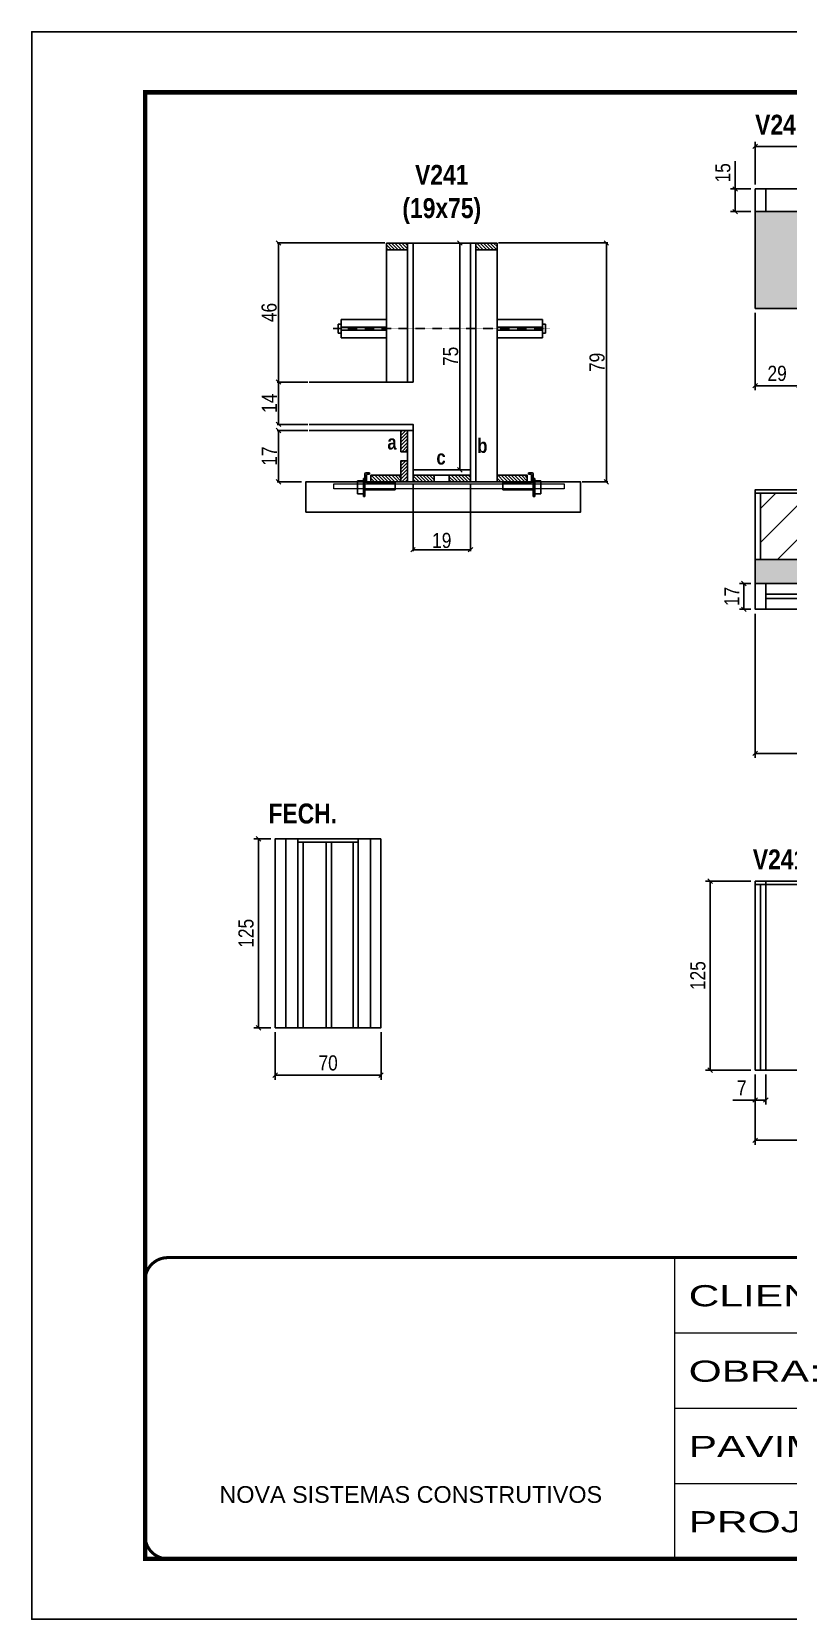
# Model space of a CAD drawing. Extents: x 2603 to 22413, y 1253 to 30260.
# Drawn here: x 5773 to 6274, y 13888 to 14938 of the extents above; entities that cross this region are included whole.
import ezdxf

# ---------------------------------------------------------------- set-up
doc = ezdxf.new("R2010")
doc.units = 0
for name, pattern in [('CONTINUO', [0]), ('DASHED', [0.75, 0.5, -0.25]), ('HIDDEN', [0.375, 0.25, -0.125])]:
    doc.linetypes.add(name, pattern=pattern)
for name, color, linetype in [('barrote', 251, 'Continuous'), ('COTA', 241, 'Continuous'), ('detalhes', 4, 'Continuous'), ('NOMENCLATURA', 7, 'Continuous'), ('Painéis', 200, 'Continuous'), ('presilha', 1, 'Continuous'), ('SARR_2.2x10', 60, 'Continuous'), ('SARR_2.2x7', 40, 'Continuous'), ('SARR_3.5x7', 81, 'Continuous'), ('TENSOR', 3, 'Continuous')]:
    doc.layers.add(name, color=color, linetype=linetype)
for name, color, linetype, lineweight in [('CONCRETO', 251, 'Continuous', 25), ('Folhas', 255, 'Continuous', 9), ('Hachura', 251, 'Continuous', 9), ('SARRAFO DE PRESSAO', 251, 'DASHED', 9), ('SCO-___-LAJ', 2, 'Continuous', 0)]:
    doc.layers.add(name, color=color, linetype=linetype, lineweight=lineweight)
doc.layers.add('Laje_Perimetro', color=7, linetype='Continuous', plot=False)
doc.styles.add('ARIAL', font='arial.ttf')
doc.styles.add('COTA TECNICA', font='techl___.ttf', dxfattribs={"height": 10})
doc.styles.add('COTA TECNICA 2X', font='techl___.ttf', dxfattribs={"height": 10})
doc.styles.add('TECNICA', font='techb___.ttf', dxfattribs={"height": 10})
doc.styles.add('Tecnologia', font='')
doc.styles.get('Tecnologia').set_extended_font_data('Forgotten Futurist')
doc.dimstyles.new('PAINEL', dxfattribs={"dimtxt": 10, "dimasz": 3, "dimexe": 3, "dimexo": 3, "dimgap": 3, "dimtad": 1, "dimdec": 1, "dimzin": 12, "dimdsep": 46, "dimtxsty": 'COTA TECNICA', "dimblk1": 'OBLIQUE', "dimblk2": 'OBLIQUE', "dimsah": 1, "dimcen": 0.9, "dimclrd": 4, "dimclre": 4, "dimclrt": 240, "dimadec": 1, "dimazin": 3, "dimtfac": 1, "dimtdec": 1, "dimtmove": 0, "dimatfit": 3, "dimfxl": 1, "dimtolj": 1, "dimtzin": 12, "dimarcsym": 0})
doc.dimstyles.new('SECAO', dxfattribs={"dimscale": 0.333333, "dimtxt": 5, "dimasz": 9, "dimexe": 3, "dimexo": 3, "dimgap": 3, "dimtad": 1, "dimdec": 1, "dimlfac": 0.5, "dimzin": 12, "dimdsep": 46, "dimtxsty": 'COTA TECNICA 2X', "dimblk1": 'OBLIQUE', "dimblk2": 'OBLIQUE', "dimsah": 1, "dimcen": 0.9, "dimclrd": 4, "dimclre": 4, "dimclrt": 240, "dimadec": 1, "dimazin": 3, "dimtfac": 1, "dimtdec": 1, "dimtmove": 0, "dimatfit": 3, "dimfxl": 1, "dimtolj": 1, "dimtzin": 12, "dimarcsym": 0})

# ---------------------------------------------------------------- blocks, each defined once
blk = doc.blocks.new('9999999999')
at = {"color": 30, "linetype": 'CONTINUO'}
for p, q in [((98564.6, 34230.2), (98564.6, 34429.4)), ((98564.6, 34379.6), (99584, 34379.6)), ((98564.6, 34329.8), (99488, 34329.8)), ((99584, 34329.8), (99488, 34329.8)), ((99488, 34329.8), (99488, 34230.2)), ((98564.6, 34280), (99488, 34280))]:
    blk.add_line(p, q, dxfattribs=at)
at = {"color": 30, "linetype": 'CONTINUO', "const_width": 2}
blk.add_lwpolyline([(99584, 34230.2), (99584, 34414.4, 0.414214), (99569, 34429.4), (98229, 34429.4, 0.414214), (98214, 34414.4), (98214, 34245.2, 0.414214), (98229, 34230.2), (99584, 34230.2)], format="xyb", dxfattribs=at)
at = {"layer": 'Folhas'}
blk.add_lwpolyline([(98139, 34190.2), (99624, 34190.2), (99624, 35240.2), (98139, 35240.2)], close=True, dxfattribs=at)
at = {"layer": 'Folhas', "color": 30, "const_width": 3}
blk.add_lwpolyline([(98214, 34230.2), (99584, 34230.2), (99584, 35200.2), (98214, 35200.2)], close=True, dxfattribs=at)
at = {"color": 7, "linetype": 'Continuous', "ltscale": 5, "style": 'ARIAL'}
for s, height, p in [('SCHWARTZ', 15.48, (98837.7, 34393.1)), ('GWT', 15.48, (98837.7, 34343.3)), ('BUSINESS CENTER E LAZER - PROJEÇÃO', 15.483, (98837.7, 34293.5)), ('NOVA SISTEMAS CONSTRUTIVOS', 11.059, (98263.2, 34267.2)), ('LATERAIS DE VIGAS', 15.483, (98837.7, 34243.7))]:
    blk.add_text(s, height=height, dxfattribs=at).set_placement(p)
at = {"layer": 'Folhas', "color": 7, "style": 'Tecnologia', "width": 1.5}
for s, p in [('CLIENTE:', (98573.7, 34397.2)), ('OBRA:', (98573.7, 34347.3)), ('PAVIMENTO:', (98573.7, 34297.5)), ('PROJETO:', (98573.7, 34247.7))]:
    blk.add_text(s, height=14, dxfattribs=at).set_placement(p)
blk = doc.blocks.new('_Oblique')
at = {"color": 0, "linetype": 'ByBlock', "lineweight": -2}
blk.add_line((-0.5, -0.5), (0.5, 0.5), dxfattribs=at)
blk = doc.blocks.new('*D1814')
at = {"layer": 'COTA', "color": 4, "linetype": 'ByBlock', "lineweight": -2, "transparency": 16777216}
for p, q in [((6251.7, 14552.7), (6251.7, 14457.4)), ((6495.7, 14552.7), (6495.7, 14457.4)), ((6495.7, 14460.4), (6251.7, 14460.4))]:
    blk.add_line(p, q, dxfattribs=at)
at = {"layer": 'Defpoints', "color": 0, "linetype": 'ByBlock', "transparency": 16777216}
for p in [(6251.7, 14555.7), (6495.7, 14555.7), (6251.7, 14460.4)]:
    blk.add_point(p, dxfattribs=at)
at = {"layer": 'COTA', "color": 4, "linetype": 'ByBlock', "lineweight": -2, "transparency": 16777216, "xscale": 3, "yscale": 3, "zscale": 3, "rotation": 180}
blk.add_blockref('_Oblique', (6251.7, 14460.4), dxfattribs=at)
at = {"layer": 'COTA', "color": 4, "linetype": 'ByBlock', "lineweight": -2, "transparency": 16777216, "xscale": 3, "yscale": 3, "zscale": 3}
blk.add_blockref('_Oblique', (6495.7, 14460.4), dxfattribs=at)
at = {"layer": 'COTA', "color": 240, "linetype": 'ByBlock', "transparency": 16777216, "insert": (6373.7, 14468.5), "char_height": 10, "attachment_point": 5, "style": 'COTA TECNICA'}
blk.add_mtext('\\A1;244', dxfattribs=at)
blk = doc.blocks.new('*D1646')
at = {"layer": 'COTA', "color": 4, "linetype": 'ByBlock', "lineweight": -2, "transparency": 16777216}
for p, q in [((6248.7, 14572.7), (6241.2, 14572.7)), ((6244.2, 14555.7), (6244.2, 14572.7)), ((6248.7, 14555.7), (6241.2, 14555.7))]:
    blk.add_line(p, q, dxfattribs=at)
at = {"layer": 'Defpoints', "color": 0, "linetype": 'ByBlock', "transparency": 16777216}
for p in [(6244.2, 14572.7), (6251.7, 14572.7), (6251.7, 14555.7)]:
    blk.add_point(p, dxfattribs=at)
at = {"layer": 'COTA', "color": 4, "linetype": 'ByBlock', "lineweight": -2, "transparency": 16777216, "xscale": 3, "yscale": 3, "zscale": 3}
for p, rotation in [((6244.2, 14572.7), 90), ((6244.2, 14555.7), 270)]:
    blk.add_blockref('_Oblique', p, dxfattribs=dict(at, rotation=rotation))
at = {"layer": 'COTA', "color": 240, "linetype": 'ByBlock', "transparency": 16777216, "insert": (6236.2, 14564.2), "char_height": 10, "attachment_point": 5, "rotation": 90, "style": 'COTA TECNICA'}
blk.add_mtext('\\A1;17', dxfattribs=at)
blk = doc.blocks.new('*D1647')
at = {"layer": 'COTA', "color": 4, "linetype": 'ByBlock', "lineweight": -2, "transparency": 16777216}
for p, q in [((6251.7, 14836.7), (6251.7, 14864.9)), ((6251.7, 14861.9), (6495.7, 14861.9)), ((6495.7, 14836.7), (6495.7, 14864.9))]:
    blk.add_line(p, q, dxfattribs=at)
at = {"layer": 'Defpoints', "color": 0, "linetype": 'ByBlock', "transparency": 16777216}
for p in [(6495.7, 14861.9), (6251.7, 14833.7), (6495.7, 14833.7)]:
    blk.add_point(p, dxfattribs=at)
at = {"layer": 'COTA', "color": 4, "linetype": 'ByBlock', "lineweight": -2, "transparency": 16777216, "xscale": 3, "yscale": 3, "zscale": 3, "rotation": 180}
blk.add_blockref('_Oblique', (6251.7, 14861.9), dxfattribs=at)
at = {"layer": 'COTA', "color": 4, "linetype": 'ByBlock', "lineweight": -2, "transparency": 16777216, "xscale": 3, "yscale": 3, "zscale": 3}
blk.add_blockref('_Oblique', (6495.7, 14861.9), dxfattribs=at)
at = {"layer": 'COTA', "color": 240, "linetype": 'ByBlock', "transparency": 16777216, "insert": (6373.7, 14870), "char_height": 10, "attachment_point": 5, "style": 'COTA TECNICA'}
blk.add_mtext('\\A1;244', dxfattribs=at)
blk = doc.blocks.new('*D1648')
at = {"layer": 'COTA', "color": 4, "linetype": 'ByBlock', "lineweight": -2, "transparency": 16777216}
for p, q in [((6251.7, 14751.7), (6251.7, 14700.6)), ((6280.7, 14751.7), (6280.7, 14700.6)), ((6280.7, 14703.6), (6251.7, 14703.6))]:
    blk.add_line(p, q, dxfattribs=at)
at = {"layer": 'Defpoints', "color": 0, "linetype": 'ByBlock', "transparency": 16777216}
for p in [(6251.7, 14754.7), (6280.7, 14754.7), (6251.7, 14703.6)]:
    blk.add_point(p, dxfattribs=at)
at = {"layer": 'COTA', "color": 4, "linetype": 'ByBlock', "lineweight": -2, "transparency": 16777216, "xscale": 3, "yscale": 3, "zscale": 3, "rotation": 180}
blk.add_blockref('_Oblique', (6251.7, 14703.6), dxfattribs=at)
at = {"layer": 'COTA', "color": 4, "linetype": 'ByBlock', "lineweight": -2, "transparency": 16777216, "xscale": 3, "yscale": 3, "zscale": 3}
blk.add_blockref('_Oblique', (6280.7, 14703.6), dxfattribs=at)
at = {"layer": 'COTA', "color": 240, "linetype": 'ByBlock', "transparency": 16777216, "insert": (6266.2, 14711.7), "char_height": 10, "attachment_point": 5, "style": 'COTA TECNICA'}
blk.add_mtext('\\A1;29', dxfattribs=at)
blk = doc.blocks.new('*D1649')
at = {"layer": 'COTA', "color": 4, "linetype": 'ByBlock', "lineweight": -2, "transparency": 16777216}
for p, q in [((6238.4, 14833.7), (6238.4, 14852.1)), ((6248.7, 14833.7), (6235.4, 14833.7)), ((6238.4, 14818.7), (6238.4, 14833.7)), ((6248.7, 14818.7), (6235.4, 14818.7))]:
    blk.add_line(p, q, dxfattribs=at)
at = {"layer": 'Defpoints', "color": 0, "linetype": 'ByBlock', "transparency": 16777216}
for p in [(6238.4, 14833.7), (6251.7, 14833.7), (6251.7, 14818.7)]:
    blk.add_point(p, dxfattribs=at)
at = {"layer": 'COTA', "color": 4, "linetype": 'ByBlock', "lineweight": -2, "transparency": 16777216, "xscale": 3, "yscale": 3, "zscale": 3}
for p, rotation in [((6238.4, 14833.7), 90), ((6238.4, 14818.7), 270)]:
    blk.add_blockref('_Oblique', p, dxfattribs=dict(at, rotation=rotation))
at = {"layer": 'COTA', "color": 240, "linetype": 'ByBlock', "transparency": 16777216, "insert": (6230.3, 14844.4), "char_height": 10, "attachment_point": 5, "rotation": 90, "style": 'COTA TECNICA'}
blk.add_mtext('\\A1;15', dxfattribs=at)
blk = doc.blocks.new('*D312')
at = {"layer": 'COTA', "color": 4, "linetype": 'ByBlock', "lineweight": -2, "transparency": 16777216}
for p, q in [((6251.7, 14247.9), (6251.7, 14201.5)), ((6373.7, 14247.9), (6373.7, 14201.5)), ((6373.7, 14204.5), (6251.7, 14204.5))]:
    blk.add_line(p, q, dxfattribs=at)
at = {"layer": 'Defpoints', "color": 0, "linetype": 'ByBlock', "transparency": 16777216}
for p in [(6251.7, 14250.9), (6373.7, 14250.9), (6251.7, 14204.5)]:
    blk.add_point(p, dxfattribs=at)
at = {"layer": 'COTA', "color": 4, "linetype": 'ByBlock', "lineweight": -2, "transparency": 16777216, "xscale": 3, "yscale": 3, "zscale": 3, "rotation": 180}
blk.add_blockref('_Oblique', (6251.7, 14204.5), dxfattribs=at)
at = {"layer": 'COTA', "color": 4, "linetype": 'ByBlock', "lineweight": -2, "transparency": 16777216, "xscale": 3, "yscale": 3, "zscale": 3}
blk.add_blockref('_Oblique', (6373.7, 14204.5), dxfattribs=at)
at = {"layer": 'COTA', "color": 240, "linetype": 'ByBlock', "transparency": 16777216, "insert": (6312.7, 14212.6), "char_height": 10, "attachment_point": 5, "style": 'COTA TECNICA'}
blk.add_mtext('\\A1;122', dxfattribs=at)
blk = doc.blocks.new('*D313')
at = {"layer": 'COTA', "color": 4, "linetype": 'ByBlock', "lineweight": -2, "transparency": 16777216}
for p, q in [((6248.7, 14375.9), (6218.9, 14375.9)), ((6221.9, 14250.9), (6221.9, 14375.9)), ((6248.7, 14250.9), (6218.9, 14250.9))]:
    blk.add_line(p, q, dxfattribs=at)
at = {"layer": 'Defpoints', "color": 0, "linetype": 'ByBlock', "transparency": 16777216}
for p in [(6221.9, 14375.9), (6251.7, 14375.9), (6251.7, 14250.9)]:
    blk.add_point(p, dxfattribs=at)
at = {"layer": 'COTA', "color": 4, "linetype": 'ByBlock', "lineweight": -2, "transparency": 16777216, "xscale": 3, "yscale": 3, "zscale": 3}
for p, rotation in [((6221.9, 14375.9), 90), ((6221.9, 14250.9), 270)]:
    blk.add_blockref('_Oblique', p, dxfattribs=dict(at, rotation=rotation))
at = {"layer": 'COTA', "color": 240, "linetype": 'ByBlock', "transparency": 16777216, "insert": (6213.8, 14313.4), "char_height": 10, "attachment_point": 5, "rotation": 90, "style": 'COTA TECNICA'}
blk.add_mtext('\\A1;125', dxfattribs=at)
blk = doc.blocks.new('*D1652')
at = {"layer": 'COTA', "color": 4, "linetype": 'ByBlock', "lineweight": -2, "transparency": 16777216}
for p, q in [((6251.7, 14247.9), (6251.7, 14228.1)), ((6258.7, 14247.9), (6258.7, 14228.1)), ((6251.7, 14231.1), (6237, 14231.1)), ((6258.7, 14231.1), (6251.7, 14231.1))]:
    blk.add_line(p, q, dxfattribs=at)
at = {"layer": 'Defpoints', "color": 0, "linetype": 'ByBlock', "transparency": 16777216}
for p in [(6251.7, 14250.9), (6258.7, 14250.9), (6251.7, 14231.1)]:
    blk.add_point(p, dxfattribs=at)
at = {"layer": 'COTA', "color": 4, "linetype": 'ByBlock', "lineweight": -2, "transparency": 16777216, "xscale": 3, "yscale": 3, "zscale": 3, "rotation": 180}
blk.add_blockref('_Oblique', (6251.7, 14231.1), dxfattribs=at)
at = {"layer": 'COTA', "color": 4, "linetype": 'ByBlock', "lineweight": -2, "transparency": 16777216, "xscale": 3, "yscale": 3, "zscale": 3}
blk.add_blockref('_Oblique', (6258.7, 14231.1), dxfattribs=at)
at = {"layer": 'COTA', "color": 240, "linetype": 'ByBlock', "transparency": 16777216, "insert": (6242.8, 14239.2), "char_height": 10, "attachment_point": 5, "style": 'COTA TECNICA'}
blk.add_mtext('\\A1;7', dxfattribs=at)
blk = doc.blocks.new('*D1658')
at = {"layer": 'COTA', "color": 4, "linetype": 'ByBlock', "lineweight": -2, "transparency": 16777216}
for p, q in [((5934.1, 14275.9), (5934.1, 14244.5)), ((6004.1, 14275.9), (6004.1, 14244.5)), ((6004.1, 14247.5), (5934.1, 14247.5))]:
    blk.add_line(p, q, dxfattribs=at)
at = {"layer": 'Defpoints', "color": 0, "linetype": 'ByBlock', "transparency": 16777216}
for p in [(5934.1, 14278.9), (6004.1, 14278.9), (5934.1, 14247.5)]:
    blk.add_point(p, dxfattribs=at)
at = {"layer": 'COTA', "color": 4, "linetype": 'ByBlock', "lineweight": -2, "transparency": 16777216, "xscale": 3, "yscale": 3, "zscale": 3, "rotation": 180}
blk.add_blockref('_Oblique', (5934.1, 14247.5), dxfattribs=at)
at = {"layer": 'COTA', "color": 4, "linetype": 'ByBlock', "lineweight": -2, "transparency": 16777216, "xscale": 3, "yscale": 3, "zscale": 3}
blk.add_blockref('_Oblique', (6004.1, 14247.5), dxfattribs=at)
at = {"layer": 'COTA', "color": 240, "linetype": 'ByBlock', "transparency": 16777216, "insert": (5969.1, 14255.6), "char_height": 10, "attachment_point": 5, "style": 'COTA TECNICA'}
blk.add_mtext('\\A1;70', dxfattribs=at)
blk = doc.blocks.new('*D1659')
at = {"layer": 'COTA', "color": 4, "linetype": 'ByBlock', "lineweight": -2, "transparency": 16777216}
for p, q in [((5931.1, 14403.9), (5920, 14403.9)), ((5923, 14278.9), (5923, 14403.9)), ((5931.1, 14278.9), (5920, 14278.9))]:
    blk.add_line(p, q, dxfattribs=at)
at = {"layer": 'Defpoints', "color": 0, "linetype": 'ByBlock', "transparency": 16777216}
for p in [(5923, 14403.9), (5934.1, 14403.9), (5934.1, 14278.9)]:
    blk.add_point(p, dxfattribs=at)
at = {"layer": 'COTA', "color": 4, "linetype": 'ByBlock', "lineweight": -2, "transparency": 16777216, "xscale": 3, "yscale": 3, "zscale": 3}
for p, rotation in [((5923, 14403.9), 90), ((5923, 14278.9), 270)]:
    blk.add_blockref('_Oblique', p, dxfattribs=dict(at, rotation=rotation))
at = {"layer": 'COTA', "color": 240, "linetype": 'ByBlock', "transparency": 16777216, "insert": (5914.8, 14341.4), "char_height": 10, "attachment_point": 5, "rotation": 90, "style": 'COTA TECNICA'}
blk.add_mtext('\\A1;125', dxfattribs=at)
blk = doc.blocks.new('PRESILHA METÁLICA 1')
at = {"layer": 'presilha'}
for p, q in [((7.5, 10.6), (7.5, 19.9)), ((12, 21), (8.6, 21)), ((9, 11.6), (9, 18.9)), ((12, 19.5), (9.6, 19.5)), ((12, 21), (12, 19.5)), ((0, 13), (6, 13)), ((0, 13), (0, 0)), ((6, 0), (0, 0)), ((6, 15.5), (7.5, 15.5)), ((6, -2.5), (6, 15.5)), ((6, 13), (6, 0)), ((7.5, 15.5), (7.5, -2.5)), ((37.5, 4.1), (7.5, 4.1)), ((37.5, 11), (9.6, 11)), ((37.5, 11), (37.5, 4.1)), ((7.5, -2.5), (6, -2.5))]:
    blk.add_line(p, q, dxfattribs=at)
for centre, radius, start, end in [((8.6, 19.9), 1.14, 90, 180), ((9.6, 18.9), 0.57, 90, 180), ((9.6, 11.6), 0.57, 180, 270)]:
    blk.add_arc(centre, radius, start, end, dxfattribs=at)
blk = doc.blocks.new('*D314')
at = {"layer": 'COTA', "color": 4, "lineweight": -2, "transparency": 16777216}
for p, q in [((5955.6, 14674), (5935.3, 14674)), ((5936.3, 14674), (5936.3, 14640)), ((5951.5, 14640), (5935.3, 14640))]:
    blk.add_line(p, q, dxfattribs=at)
at = {"layer": 'Defpoints', "color": 0, "transparency": 16777216}
for p in [(5956.6, 14674), (5936.3, 14640), (5952.5, 14640)]:
    blk.add_point(p, dxfattribs=at)
at = {"layer": 'COTA', "color": 4, "lineweight": -2, "transparency": 16777216, "xscale": 3, "yscale": 3, "zscale": 3}
for p, rotation in [((5936.3, 14674), 90), ((5936.3, 14640), 270)]:
    blk.add_blockref('_Oblique', p, dxfattribs=dict(at, rotation=rotation))
at = {"layer": 'COTA', "color": 240, "transparency": 16777216, "insert": (5930.2, 14657), "char_height": 10, "attachment_point": 5, "rotation": 90, "style": 'COTA TECNICA 2X'}
blk.add_mtext('\\A1;17', dxfattribs=at)
blk = doc.blocks.new('*D315')
at = {"layer": 'COTA', "color": 4, "lineweight": -2, "transparency": 16777216}
for p, q in [((5955.6, 14706), (5935.3, 14706)), ((5936.3, 14678), (5936.3, 14706)), ((5955.6, 14678), (5935.3, 14678))]:
    blk.add_line(p, q, dxfattribs=at)
at = {"layer": 'Defpoints', "color": 0, "transparency": 16777216}
for p in [(5936.3, 14706), (5956.6, 14706), (5956.6, 14678)]:
    blk.add_point(p, dxfattribs=at)
at = {"layer": 'COTA', "color": 4, "lineweight": -2, "transparency": 16777216, "xscale": 3, "yscale": 3, "zscale": 3}
for p, rotation in [((5936.3, 14706), 90), ((5936.3, 14678), 270)]:
    blk.add_blockref('_Oblique', p, dxfattribs=dict(at, rotation=rotation))
at = {"layer": 'COTA', "color": 240, "transparency": 16777216, "insert": (5930.2, 14692), "char_height": 10, "attachment_point": 5, "rotation": 90, "style": 'COTA TECNICA 2X'}
blk.add_mtext('\\A1;14', dxfattribs=at)
blk = doc.blocks.new('*D316')
at = {"layer": 'COTA', "color": 4, "lineweight": -2, "transparency": 16777216}
for p, q in [((6081.9, 14798), (6154.2, 14798)), ((6153.2, 14798), (6153.2, 14640)), ((6137.1, 14640), (6154.2, 14640))]:
    blk.add_line(p, q, dxfattribs=at)
at = {"layer": 'Defpoints', "color": 0, "transparency": 16777216}
for p in [(6080.9, 14798), (6136.1, 14640), (6153.2, 14640)]:
    blk.add_point(p, dxfattribs=at)
at = {"layer": 'COTA', "color": 4, "lineweight": -2, "transparency": 16777216, "xscale": 3, "yscale": 3, "zscale": 3}
for p, rotation in [((6153.2, 14798), 90), ((6153.2, 14640), 270)]:
    blk.add_blockref('_Oblique', p, dxfattribs=dict(at, rotation=rotation))
at = {"layer": 'COTA', "color": 240, "transparency": 16777216, "insert": (6147.1, 14719), "char_height": 10, "attachment_point": 5, "rotation": 90, "style": 'COTA TECNICA 2X'}
blk.add_mtext('\\A1;79', dxfattribs=at)
blk = doc.blocks.new('*D1660')
at = {"layer": 'COTA', "color": 4, "lineweight": -2, "transparency": 16777216}
for p, q in [((6025.3, 14639), (6025.3, 14594.1)), ((6063.3, 14639), (6063.3, 14594.1)), ((6025.3, 14595.1), (6063.3, 14595.1))]:
    blk.add_line(p, q, dxfattribs=at)
at = {"layer": 'Defpoints', "color": 0, "transparency": 16777216}
for p in [(6025.3, 14640), (6063.3, 14640), (6063.3, 14595.1)]:
    blk.add_point(p, dxfattribs=at)
at = {"layer": 'COTA', "color": 4, "lineweight": -2, "transparency": 16777216, "xscale": 3, "yscale": 3, "zscale": 3, "rotation": 180}
blk.add_blockref('_Oblique', (6025.3, 14595.1), dxfattribs=at)
at = {"layer": 'COTA', "color": 4, "lineweight": -2, "transparency": 16777216, "xscale": 3, "yscale": 3, "zscale": 3}
blk.add_blockref('_Oblique', (6063.3, 14595.1), dxfattribs=at)
at = {"layer": 'COTA', "color": 240, "transparency": 16777216, "insert": (6044.3, 14601.2), "char_height": 10, "attachment_point": 5, "style": 'COTA TECNICA 2X'}
blk.add_mtext('\\A1;19', dxfattribs=at)
blk = doc.blocks.new('*D1661')
at = {"layer": 'COTA', "color": 4, "lineweight": -2, "transparency": 16777216}
for p, q in [((6006.7, 14798), (5935.3, 14798)), ((5936.3, 14798), (5936.3, 14706)), ((5955.6, 14706), (5935.3, 14706))]:
    blk.add_line(p, q, dxfattribs=at)
at = {"layer": 'Defpoints', "color": 0, "transparency": 16777216}
for p in [(6007.7, 14798), (5936.3, 14706), (5956.6, 14706)]:
    blk.add_point(p, dxfattribs=at)
at = {"layer": 'COTA', "color": 4, "lineweight": -2, "transparency": 16777216, "xscale": 3, "yscale": 3, "zscale": 3}
for p, rotation in [((5936.3, 14798), 90), ((5936.3, 14706), 270)]:
    blk.add_blockref('_Oblique', p, dxfattribs=dict(at, rotation=rotation))
at = {"layer": 'COTA', "color": 240, "transparency": 16777216, "insert": (5930.1, 14752), "char_height": 10, "attachment_point": 5, "rotation": 90, "style": 'COTA TECNICA 2X'}
blk.add_mtext('\\A1;46', dxfattribs=at)
blk = doc.blocks.new('*D318')
at = {"layer": 'COTA', "color": 4, "lineweight": -2, "transparency": 16777216}
for p, q in [((6056.3, 14648), (6056.3, 14798)), ((6057.3, 14798), (6057.3, 14798)), ((6057.3, 14648), (6057.3, 14648))]:
    blk.add_line(p, q, dxfattribs=at)
at = {"layer": 'Defpoints', "color": 0, "transparency": 16777216}
for p in [(6056.3, 14798), (6056.3, 14798), (6056.3, 14648)]:
    blk.add_point(p, dxfattribs=at)
at = {"layer": 'COTA', "color": 4, "lineweight": -2, "transparency": 16777216, "xscale": 3, "yscale": 3, "zscale": 3}
for p, rotation in [((6056.3, 14798), 90), ((6056.3, 14648), 270)]:
    blk.add_blockref('_Oblique', p, dxfattribs=dict(at, rotation=rotation))
at = {"layer": 'COTA', "color": 240, "transparency": 16777216, "insert": (6050.2, 14723), "char_height": 10, "attachment_point": 5, "rotation": 90, "style": 'COTA TECNICA 2X'}
blk.add_mtext('\\A1;75', dxfattribs=at)

msp = doc.modelspace()

# ---------------------------------------------------------------- hatches: boundary and pattern name
at = {"layer": 'COTA', "linetype": 'ByBlock'}
h = msp.add_hatch(dxfattribs=at)
h.set_pattern_fill('AR-CONC', color=256, scale=0.03)
h.set_pattern_definition([(50, (-126544.4728, -5329.9898), (5.46554007, -0.47817257), [0.5715, -6.2865]), (355, (-126544.473, -5329.99), (-1.05730264, 5.73170536), [0.4572, -5.02921753]), (100.4514447, (-126544.0173, -5330.0296), (4.40823741, 5.25353256), [0.48570026, -5.34270734]), (46.1842, (-126544.473, -5328.466), (8.13237123, -1.26126984), [0.85725, -9.42975]), (96.6355576, (-126543.795, -5328.571), (7.122124, 7.42278374), [0.7285507, -8.01406824]), (351.184151, (-126544.473, -5328.466), (7.122124, 7.42278374), [0.685799, -7.54379196]), (21, (-126543.7108, -5328.8468), (4.54843174, -3.06795595), [0.5715, -6.2865]), (326, (-126543.711, -5328.847), (1.85406085, 5.52563898), [0.4572, -5.0292]), (71.451445, (-126543.332, -5329.1024), (6.40249258, 2.45768307), [0.48570026, -5.34269813]), (37.5, (-126544.4728, -5329.9898), (0.092658098, 2.536651166), [0, -4.96824, 0, -5.1054, 0, -5.04825]), (7.5, (-126544.4728, -5329.9898), (2.004589875, 3.005417245), [0, -2.91084, 0, -4.85394, 0, -1.92405]), (327.5, (-126546.172, -5329.9898), (4.067717855, -0.17186232), [0, -1.905, 0, -5.9436, 0, -7.8867]), (317.5, (-126546.934, -5329.9898), (4.44387544, 0.76279473), [0, -2.4765, 0, -3.94716, 0, -5.6007])])
h.paths.add_polyline_path([(6832.19, 14787.7), (6280.69, 14787.7), (6280.69, 14818.7), (6251.69, 14818.7), (6251.69, 14754.7), (6280.69, 14754.7), (6280.69, 14771.7), (6832.19, 14771.7), (6832.19, 14754.7), (6890.19, 14754.7), (6890.19, 14818.7), (6832.19, 14818.7)])
h = msp.add_hatch(dxfattribs=at)
h.set_pattern_fill('AR-CONC', color=256, scale=0.03)
h.set_pattern_definition([(50, (-126578.9728, -5330.196), (5.46554007, -0.47817257), [0.5715, -6.2865]), (355, (-126578.973, -5330.196), (-1.05730264, 5.73170536), [0.4572, -5.02921753]), (100.4514447, (-126578.5173, -5330.236), (4.40823741, 5.25353256), [0.48570026, -5.34270734]), (46.1842, (-126578.973, -5328.672), (8.13237123, -1.26126984), [0.85725, -9.42975]), (96.6355576, (-126578.295, -5328.777), (7.122124, 7.42278374), [0.7285507, -8.01406824]), (351.184151, (-126578.973, -5328.672), (7.122124, 7.42278374), [0.685799, -7.54379196]), (21, (-126578.2108, -5329.053), (4.54843174, -3.06795595), [0.5715, -6.2865]), (326, (-126578.211, -5329.053), (1.85406085, 5.52563898), [0.4572, -5.0292]), (71.451445, (-126577.832, -5329.309), (6.40249258, 2.45768307), [0.48570026, -5.34269813]), (37.5, (-126578.9728, -5330.1962), (0.092658098, 2.536651166), [0, -4.96824, 0, -5.1054, 0, -5.04825]), (7.5, (-126578.9728, -5330.1962), (2.004589875, 3.005417245), [0, -2.91084, 0, -4.85394, 0, -1.92405]), (327.5, (-126580.672, -5330.1962), (4.067717855, -0.17186232), [0, -1.905, 0, -5.9436, 0, -7.8867]), (317.5, (-126581.434, -5330.1962), (4.44387544, 0.76279473), [0, -2.4765, 0, -3.94716, 0, -5.6007])])
h.paths.add_polyline_path([(6847.69, 14588.74), (6251.69, 14588.74), (6251.69, 14572.74), (6744.69, 14572.74), (6847.69, 14572.74)])
at = {"layer": 'Hachura', "linetype": 'ByBlock'}
h = msp.add_hatch(dxfattribs=at)
h.set_pattern_fill('ANSI31', color=256, scale=5)
h.set_pattern_definition([(45, (-126418.031, -5371.03), (-11.2253202, 11.2253202), [])])
h.paths.add_polyline_path([(6255.19, 14632.54), (6255.19, 14588.74), (6492.19, 14588.74), (6492.19, 14632.54)])
h.paths.add_polyline_path([(6499.19, 14632.54), (6499.19, 14588.74), (6736.19, 14588.74), (6736.19, 14632.54)])
h.paths.add_polyline_path([(6743.19, 14831.5), (6743.19, 14787.7), (6832.19, 14787.7), (6832.19, 14818.7), (6886.69, 14818.7), (6886.69, 14831.5)])
at = {"layer": 'SARR_2.2x10'}
h = msp.add_hatch(dxfattribs=at)
h.set_pattern_fill('ANSI31', color=256, scale=0.5, angle=90)
h.set_pattern_definition([(135, (39190.8373, -108872.2195), (-1.122532015, -1.122532015), [])])
h.paths.add_polyline_path([(5997.3, 14644.35), (5997.3, 14639.95), (6017.3, 14639.95), (6017.3, 14644.35)])
h = msp.add_hatch(dxfattribs=at)
h.set_pattern_fill('ANSI31', color=256, scale=0.5, angle=90)
h.set_pattern_definition([(135, (39274.4373, -108872.2195), (-1.122532015, -1.122532015), [])])
h.paths.add_polyline_path([(6080.9, 14644.35), (6080.9, 14639.95), (6100.9, 14639.95), (6100.9, 14644.35)])
at = {"layer": 'SARR_2.2x7'}
h = msp.add_hatch(dxfattribs=at)
h.set_pattern_fill('ANSI31', color=256, scale=0.5, angle=90)
h.set_pattern_definition([(135, (39195.2373, -108718.6195), (-1.122532015, -1.122532015), [])])
h.paths.add_polyline_path([(6021.7, 14797.95), (6021.7, 14793.55), (6007.7, 14793.55), (6007.7, 14797.95)])
h = msp.add_hatch(dxfattribs=at)
h.set_pattern_fill('ANSI31', color=256, scale=0.5, angle=90)
h.set_pattern_definition([(135, (39175.2373, -108718.6195), (-1.122532015, -1.122532015), [])])
h.paths.add_polyline_path([(6066.9, 14797.95), (6066.9, 14793.55), (6080.9, 14793.55), (6080.9, 14797.95)])
h = msp.add_hatch(dxfattribs=at)
h.set_pattern_fill('ANSI31', color=256, scale=0.5)
h.set_pattern_definition([(45, (-117494.871, -18513.5884), (-1.122532015, 1.122532015), [])])
h.paths.add_polyline_path([(6021.7, 14659.95), (6017.3, 14659.95), (6017.3, 14673.95), (6021.7, 14673.95)])
h = msp.add_hatch(dxfattribs=at)
h.set_pattern_fill('ANSI31', color=256, scale=0.5)
h.set_pattern_definition([(45, (-117494.871, -18533.5884), (-1.122532015, 1.122532015), [])])
h.paths.add_polyline_path([(6021.7, 14639.95), (6017.3, 14639.95), (6017.3, 14653.95), (6021.7, 14653.95)])
h = msp.add_hatch(dxfattribs=at)
h.set_pattern_fill('ANSI31', color=256, scale=0.5, angle=90)
h.set_pattern_definition([(135, (39260.8373, -108872.2195), (-1.122532015, -1.122532015), [])])
h.paths.add_polyline_path([(6039.3, 14639.95), (6039.3, 14644.35), (6025.3, 14644.35), (6025.3, 14639.95)])
h = msp.add_hatch(dxfattribs=at)
h.set_pattern_fill('ANSI31', color=256, scale=0.5, angle=90)
h.set_pattern_definition([(135, (39198.8373, -108872.2195), (-1.122532015, -1.122532015), [])])
h.paths.add_polyline_path([(6049.3, 14639.95), (6049.3, 14644.35), (6063.3, 14644.35), (6063.3, 14639.95)])

# ---------------------------------------------------------------- linework, layer by layer
at = {"ltscale": 3}
for p, q in [((5975.7, 14744.35), (5975.7, 14738.35)), ((5975.7, 14744.35), (5977.7, 14744.35)), ((5977.7, 14747.35), (5977.7, 14735.35)), ((5977.7, 14747.35), (6007.7, 14747.35)), ((6007.7, 14742.35), (5977.7, 14742.35)), ((6110.9, 14747.35), (6080.9, 14747.35)), ((6080.9, 14742.35), (6110.9, 14742.35)), ((6110.9, 14747.35), (6110.9, 14735.35)), ((6110.9, 14744.35), (6112.9, 14744.35)), ((6112.9, 14744.35), (6112.9, 14738.35)), ((5977.7, 14738.35), (5975.7, 14738.35)), ((6007.7, 14740.35), (5977.7, 14740.35)), ((5977.7, 14735.35), (6007.7, 14735.35)), ((6080.9, 14740.35), (6110.9, 14740.35)), ((6110.9, 14735.35), (6080.9, 14735.35)), ((6110.9, 14738.35), (6112.9, 14738.35))]:
    msp.add_line(p, q, dxfattribs=at)
at = {"layer": 'barrote'}
msp.add_lwpolyline([(5954.24, 14619.95), (6136.16, 14619.95), (6136.16, 14639.95), (5954.24, 14639.95)], close=True, dxfattribs=at)
at = {"layer": 'CONCRETO', "linetype": 'Continuous'}
for p, q in [((6063.3, 14797.95), (6025.3, 14797.95)), ((6025.3, 14705.95), (6025.3, 14797.95)), ((6025.3, 14705.95), (5956.6, 14705.95))]:
    msp.add_line(p, q, dxfattribs=at)
at = {"layer": 'COTA', "linetype": 'ByBlock'}
for p, q in [((6251.69, 14754.7), (6251.69, 14818.7)), ((6280.69, 14754.7), (6251.69, 14754.7)), ((6251.69, 14572.74), (6251.69, 14588.74))]:
    msp.add_line(p, q, dxfattribs=at)
at = {"layer": 'detalhes', "color": 250}
msp.add_line((5954.24, 14619.95), (5954.24, 14639.95), dxfattribs=at)
at = {"layer": 'Laje_Perimetro'}
msp.add_lwpolyline([(7257.97, 14937.7), (5772.97, 14937.7), (5772.97, 13887.7), (7257.97, 13887.7)], close=True, dxfattribs=at)
at = {"layer": 'Painéis', "linetype": 'Continuous'}
for p, q in [((6251.69, 14833.7), (6890.19, 14833.7)), ((6251.69, 14818.7), (6251.69, 14833.7)), ((6280.69, 14818.7), (6251.69, 14818.7)), ((6449.69, 14375.93), (6251.69, 14375.93)), ((6251.69, 14375.93), (6251.69, 14250.93)), ((6251.69, 14250.93), (6449.69, 14250.93))]:
    msp.add_line(p, q, dxfattribs=at)
for points in [[(6021.7, 14705.95), (6021.7, 14797.95), (6025.3, 14797.95), (6025.3, 14705.95)], [(6066.9, 14639.95), (6066.9, 14797.95), (6063.3, 14797.95), (6063.3, 14639.95)], [(6021.7, 14639.95), (6021.7, 14673.95), (6025.3, 14673.95), (6025.3, 14639.95)], [(6063.3, 14647.95), (6025.3, 14647.95), (6025.3, 14644.35), (6063.3, 14644.35)], [(6251.69, 14619.74), (6251.69, 14634.74), (6847.69, 14634.74), (6847.69, 14588.74), (6251.69, 14588.74)], [(6251.69, 14572.74), (6740.69, 14572.74), (6740.69, 14555.74), (6251.69, 14555.74)], [(6004.06, 14403.89), (5934.06, 14403.89), (5934.06, 14278.89), (6004.06, 14278.89)]]:
    msp.add_lwpolyline(points, close=True, dxfattribs=at)
at = {"layer": 'Painéis', "linetype": 'Continuous', "elevation": 0}
msp.add_lwpolyline([(5956.6, 14673.95), (6025.3, 14673.95), (6025.3, 14677.95), (5956.6, 14677.95)], dxfattribs=at)
at = {"layer": 'SARR_2.2x10'}
for points in [[(5997.3, 14644.35), (6017.3, 14644.35), (6017.3, 14639.95), (5997.3, 14639.95)], [(6080.9, 14644.35), (6100.9, 14644.35), (6100.9, 14639.95), (6080.9, 14639.95)]]:
    msp.add_lwpolyline(points, close=True, dxfattribs=at)
at = {"layer": 'SARR_2.2x7', "linetype": 'Continuous'}
for p, q in [((6258.69, 14818.7), (6258.69, 14833.7)), ((6495.69, 14632.54), (6251.69, 14632.54)), ((6258.69, 14555.74), (6258.69, 14572.74)), ((6258.69, 14565.74), (6495.69, 14565.74)), ((6258.69, 14562.74), (6495.69, 14562.74)), ((5941.06, 14403.89), (5941.06, 14278.89)), ((5989.06, 14401.69), (5949.06, 14401.69)), ((5997.06, 14403.89), (5997.06, 14278.89)), ((6373.69, 14373.73), (6251.69, 14373.73))]:
    msp.add_line(p, q, dxfattribs=at)
at = {"layer": 'SARR_2.2x7', "linetype": 'HIDDEN'}
msp.add_line((6258.69, 14375.93), (6258.69, 14250.93), dxfattribs=at)
at = {"layer": 'SARR_2.2x7', "elevation": 0}
for points in [[(6007.7, 14797.95), (6021.7, 14797.95), (6021.7, 14793.55), (6007.7, 14793.55)], [(6080.9, 14797.95), (6066.9, 14797.95), (6066.9, 14793.55), (6080.9, 14793.55)]]:
    msp.add_lwpolyline(points, close=True, dxfattribs=at)
at = {"layer": 'SARR_2.2x7'}
for points in [[(6021.7, 14673.95), (6021.7, 14659.95), (6017.3, 14659.95), (6017.3, 14673.95)], [(6021.7, 14653.95), (6021.7, 14639.95), (6017.3, 14639.95), (6017.3, 14653.95)], [(6025.3, 14644.35), (6039.3, 14644.35), (6039.3, 14639.95), (6025.3, 14639.95)], [(6063.3, 14644.35), (6049.3, 14644.35), (6049.3, 14639.95), (6063.3, 14639.95)]]:
    msp.add_lwpolyline(points, close=True, dxfattribs=at)
at = {"layer": 'SARR_3.5x7'}
for p, q in [((6255.19, 14632.54), (6255.19, 14588.74)), ((5949.06, 14403.89), (5949.06, 14278.89)), ((5952.56, 14401.69), (5952.56, 14278.89)), ((5967.83, 14401.69), (5967.83, 14278.89)), ((5971.33, 14401.69), (5971.33, 14278.89)), ((5985.56, 14401.69), (5985.56, 14278.89)), ((5989.06, 14403.89), (5989.06, 14278.89)), ((6255.19, 14373.73), (6255.19, 14250.93))]:
    msp.add_line(p, q, dxfattribs=at)
for points in [[(6021.7, 14793.55), (6007.7, 14793.55), (6007.7, 14705.95), (6021.7, 14705.95)], [(6066.9, 14793.55), (6080.9, 14793.55), (6080.9, 14639.95), (6066.9, 14639.95)]]:
    msp.add_lwpolyline(points, close=True, dxfattribs=at)
at = {"layer": 'SCO-___-LAJ', "color": 1}
msp.add_lwpolyline([(5972.85, 14638.62), (6125.35, 14638.62), (6125.35, 14635.42), (5972.85, 14635.42)], close=True, dxfattribs=at)
at = {"layer": 'TENSOR', "linetype": 'HIDDEN', "ltscale": 0.5}
msp.add_line((6115.9, 14741.35), (5972.4, 14741.35), dxfattribs=at)

# ---------------------------------------------------------------- block references
at = {"layer": 'presilha', "yscale": 0.6666666666666666, "zscale": 0.6666666666666666}
for p, xscale in [((5988.43, 14631.98), 0.6666666666666666), ((6109.77, 14631.98), -0.6666666666666666)]:
    msp.add_blockref('PRESILHA METÁLICA 1', p, dxfattribs=dict(at, xscale=xscale))
at = {"layer": 'SARRAFO DE PRESSAO', "color": 6, "linetype": 'ByBlock'}
msp.add_blockref('9999999999', (-92366.01, -20302.51), dxfattribs=at)

# ---------------------------------------------------------------- texts
at = {"layer": 'detalhes', "style": 'TECNICA'}
for s, p in [('a', (6008.3, 14661.36)), ('b', (6067.8, 14659.14)), ('c', (6040.76, 14651.42))]:
    msp.add_text(s, height=9.6, dxfattribs=at).set_placement(p)
at = {"layer": 'NOMENCLATURA', "style": 'TECNICA'}
for s, p in [('V241.A', (6251.69, 14869.62)), ('FECH.', (5929.65, 14414.03)), ('V241.B', (6250.15, 14383.66))]:
    msp.add_text(s, height=13.2, dxfattribs=at).set_placement(p)
at = {"layer": 'NOMENCLATURA', "insert": (6044.3, 14849.65), "char_height": 13.2, "attachment_point": 2, "style": 'TECNICA'}
msp.add_mtext_dynamic_manual_height_columns('V241\\P(19x75)', width=300.2766, gutter_width=1, heights=[0], dxfattribs=at)

# ---------------------------------------------------------------- dimensions: what is measured, and where the dimension line sits
at = {"layer": 'COTA', "linetype": 'ByBlock'}
for base, p1, p2, picture, middle in [((6495.69, 14861.89), (6251.69, 14833.7), (6495.69, 14833.7), '*D1647', (6373.69, 14869.97)), ((6251.69, 14703.57), (6280.69, 14754.7), (6251.69, 14754.7), '*D1648', (6266.19, 14711.66)), ((5934.06, 14247.48), (6004.06, 14278.89), (5934.06, 14278.89), '*D1658', (5969.06, 14255.58)), ((6251.69, 14231.1), (6258.69, 14250.93), (6251.69, 14250.93), '*D1652', (6242.82, 14239.17)), ((6251.69, 14204.53), (6373.69, 14250.93), (6251.69, 14250.93), '*D312', (6312.69, 14212.58))]:
    dim = msp.add_linear_dim(base=base, p1=p1, p2=p2, dimstyle='PAINEL', dxfattribs=at)
    dim.commit()
    dim.dimension.update_dxf_attribs({"geometry": picture, "text_midpoint": middle})
for base, p1, p2, picture, middle in [((6238.4, 14833.7), (6251.69, 14818.7), (6251.69, 14833.7), '*D1649', (6230.3, 14844.39)), ((6244.23, 14572.74), (6251.69, 14555.74), (6251.69, 14572.74), '*D1646', (6236.16, 14564.24)), ((5922.95, 14403.89), (5934.06, 14278.89), (5934.06, 14403.89), '*D1659', (5914.85, 14341.39)), ((6221.91, 14375.93), (6251.69, 14250.93), (6251.69, 14375.93), '*D313', (6213.8, 14313.43))]:
    dim = msp.add_linear_dim(base=base, p1=p1, p2=p2, angle=90, dimstyle='PAINEL', dxfattribs=at)
    dim.commit()
    dim.dimension.update_dxf_attribs({"geometry": picture, "text_midpoint": middle})
at = {"layer": 'COTA'}
for base, p1, p2, picture, middle in [((5936.25, 14705.95), (6007.7, 14797.95), (5956.6, 14705.95), '*D1661', (5930.15, 14751.95)), ((6056.28, 14797.95), (6056.28, 14647.95), (6056.28, 14797.95), '*D318', (6050.17, 14722.95)), ((6153.22, 14639.95, 0), (6080.9, 14797.95), (6136.11, 14639.95, 0), '*D316', (6147.11, 14718.95, 0)), ((5936.25, 14705.95), (5956.6, 14677.95), (5956.6, 14705.95), '*D315', (5930.18, 14691.95)), ((5936.25, 14639.95, 0), (5956.6, 14673.95), (5952.49, 14639.95, 0), '*D314', (5930.18, 14656.95, 0))]:
    dim = msp.add_linear_dim(base=base, p1=p1, p2=p2, angle=90, dimstyle='SECAO', dxfattribs=at)
    dim.commit()
    dim.dimension.update_dxf_attribs({"geometry": picture, "text_midpoint": middle})
dim = msp.add_linear_dim(base=(6063.3, 14595.13), p1=(6025.3, 14639.95), p2=(6063.3, 14639.95), dimstyle='SECAO', dxfattribs=at)
dim.commit()
dim.dimension.update_dxf_attribs({"geometry": '*D1660', "text_midpoint": (6044.3, 14601.21)})
at = {"layer": 'COTA', "linetype": 'ByBlock'}
dim = msp.add_linear_dim(base=(6251.69, 14460.45), p1=(6495.69, 14555.74), p2=(6251.69, 14555.74), dimstyle='PAINEL', override={"dimtmove": 1}, dxfattribs=at)
dim.commit()
dim.dimension.update_dxf_attribs({"geometry": '*D1814', "text_midpoint": (6373.69, 14468.52)})

doc.saveas('drawing.dxf')
